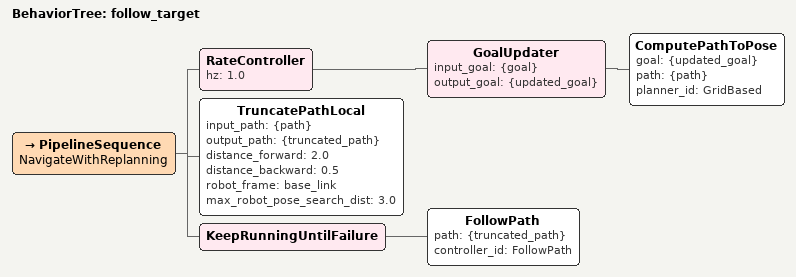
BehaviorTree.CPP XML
<?xml version="1.0"?>
<root BTCPP_format="4">
  <BehaviorTree ID="follow_target">
    <PipelineSequence name="NavigateWithReplanning">
      <RateController hz="1.0">
        <GoalUpdater input_goal="{goal}" output_goal="{updated_goal}">
          <ComputePathToPose goal="{updated_goal}" path="{path}"
                             planner_id="GridBased"/>
        </GoalUpdater>
      </RateController>
      <TruncatePathLocal
        input_path="{path}"
        output_path="{truncated_path}"
        distance_forward="2.0"
        distance_backward="0.5"
        robot_frame="base_link"
        max_robot_pose_search_dist="3.0"/>
      <KeepRunningUntilFailure>
        <FollowPath path="{truncated_path}" controller_id="FollowPath"/>
      </KeepRunningUntilFailure>
    </PipelineSequence>
  </BehaviorTree>
</root>
